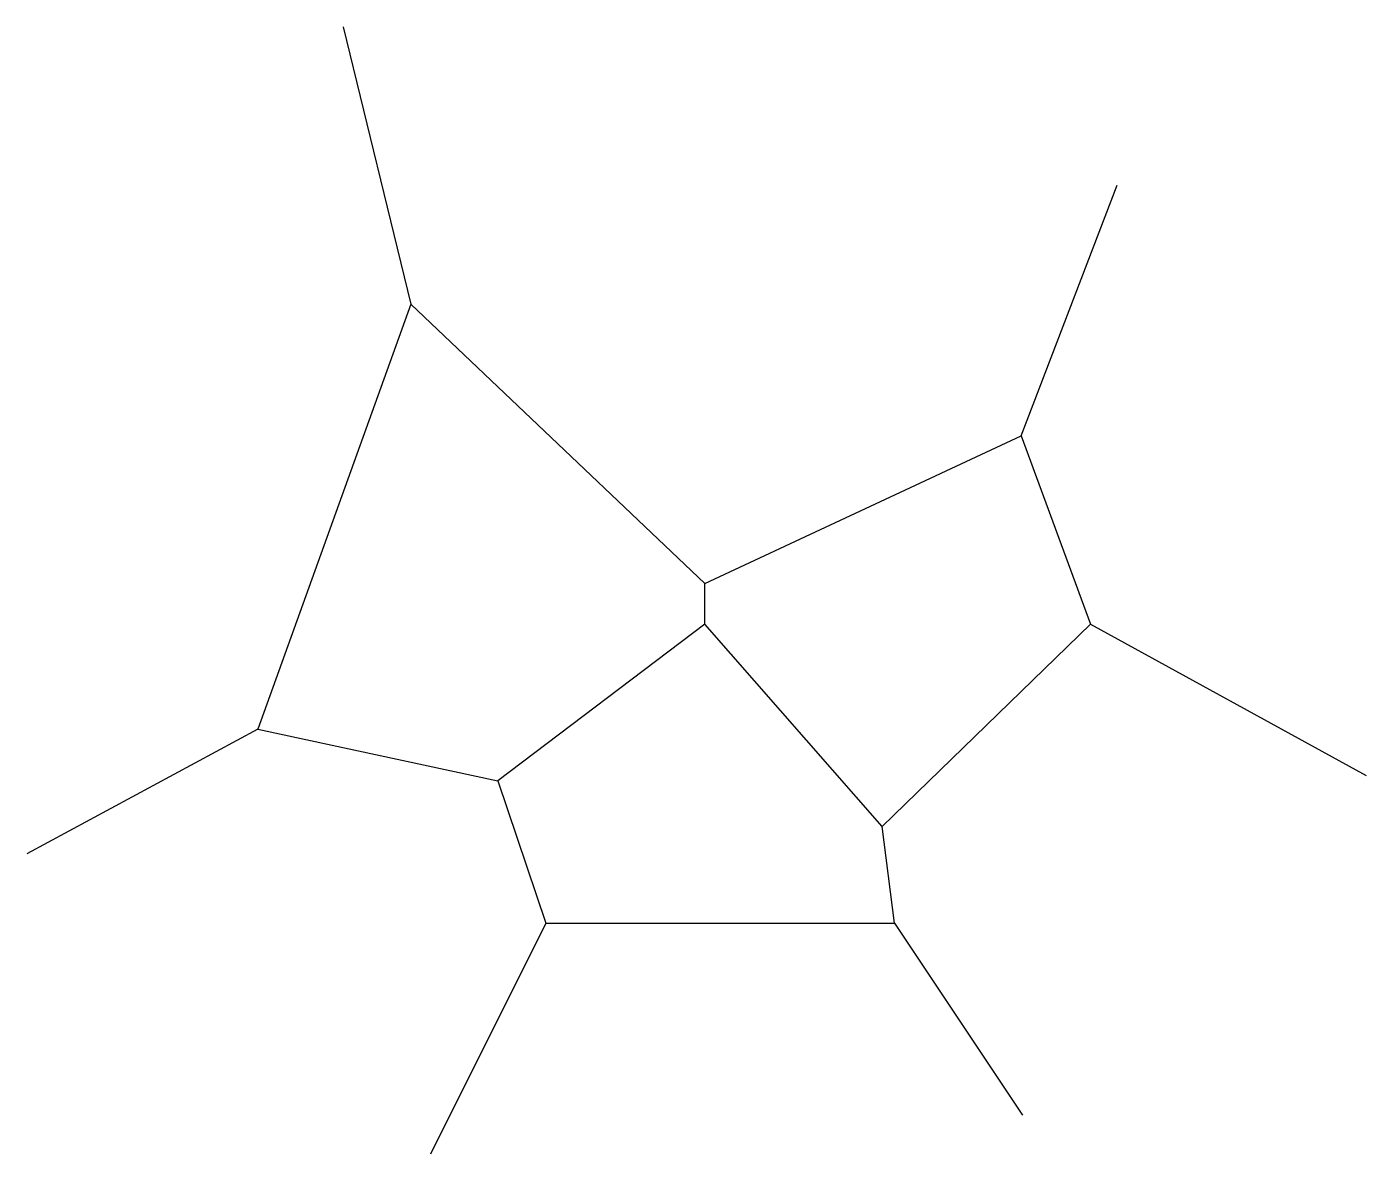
# Paper-space layout 'A4' of a CAD drawing. Header units: millimetres. Extents: x 5 to 229, y 60 to 248.
import ezdxf

# ---------------------------------------------------------------- set-up
doc = ezdxf.new("R2010")
doc.units = ezdxf.units.MM

psp = doc.layouts.new('A4')

# ---------------------------------------------------------------- linework, layer by layer
for p, q in [((57.86, 248.44), (69.16, 202.04)), ((171.28, 180.03), (187.34, 221.97)), ((69.16, 202.04), (43.58, 130.95)), ((118.34, 155.34), (69.16, 202.04)), ((118.34, 155.34), (171.28, 180.03)), ((171.28, 180.03), (182.88, 148.5)), ((118.34, 148.5), (118.34, 155.34)), ((118.34, 148.5), (83.73, 122.33)), ((147.98, 114.69), (118.34, 148.5)), ((182.88, 148.5), (147.98, 114.69)), ((182.88, 148.5), (228.98, 123.22)), ((43.58, 130.95), (4.91, 110.13)), ((43.58, 130.95), (83.73, 122.33)), ((83.73, 122.33), (91.76, 98.53)), ((150.06, 98.53), (147.98, 114.69)), ((91.76, 98.53), (72.43, 59.86)), ((91.76, 98.53), (150.06, 98.53)), ((150.06, 98.53), (171.48, 66.41))]:
    psp.add_line(p, q)

doc.saveas('drawing.dxf')
